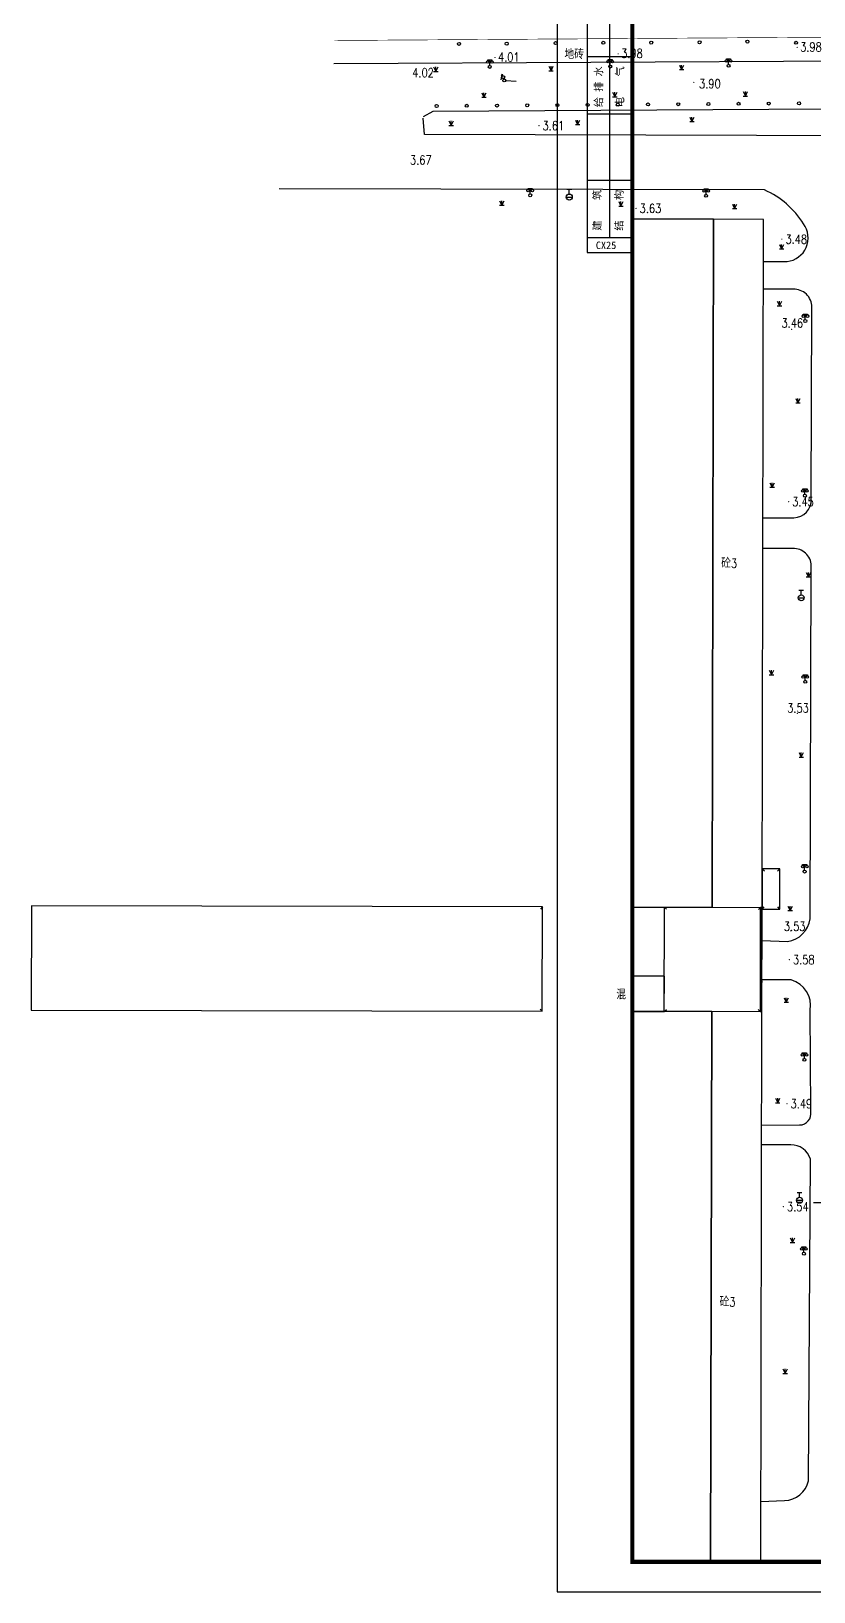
# Model space of a CAD drawing. Header units: millimetres. Extents: x 493081 to 494254, y 3431492 to 3432651.
# Drawn here: x 493080.6 to 493210.9, y 3431606.1 to 3431866 of the extents above; entities that cross this region are included whole.
import ezdxf
from ezdxf.enums import TextEntityAlignment as Align

# ---------------------------------------------------------------- set-up
doc = ezdxf.new("R2010")
doc.units = ezdxf.units.MM
doc.header["$LTSCALE"] = 300
for name, color, linetype in [('DIM_COOR', 3, 'Continuous'), ('WALL', 6, 'Continuous'), ('图框', 137, 'Continuous'), ('地形', 8, 'Continuous')]:
    doc.layers.add(name, color=color, linetype=linetype)
doc.styles.add('HZ', font='rs.shx', dxfattribs={"width": 0.8, "bigfont": 'hztxt.shx'})
doc.styles.add('iIcon2', font='')
doc.styles.get('iIcon2').set_extended_font_data('SimSun')

# ---------------------------------------------------------------- blocks, each defined once
blk = doc.blocks.new('GC200')
at = {"linetype": 'Continuous', "const_width": 0.2, "flags": 128}
blk.add_lwpolyline([(-0.1, 0, 1), (0.1, 0, 1)], format="xyb", close=True, dxfattribs=at)
blk = doc.blocks.new('gc232')
for p, q in [((0.5, 1), (0.5, -1)), ((0.5, -1), (0.19, -0.46)), ((0.5, -1), (0.81, -0.46))]:
    blk.add_line(p, q)
blk.add_circle((0, 0), 0.5)
blk = doc.blocks.new('gc013c')
at = {"linetype": 'Continuous'}
blk.add_line((0.5, 0), (4, 0), dxfattribs=at)
at = {"linetype": 'Continuous', "const_width": 0.15, "flags": 128}
blk.add_lwpolyline([(3.775, 0, 1), (3.925, 0, 1)], format="xyb", close=True, dxfattribs=at)
blk = doc.blocks.new('gc170')
at = {"linetype": 'Continuous'}
blk.add_circle((0, 0), 0.5, dxfattribs=at)
blk = doc.blocks.new('gc124')
for p, q in [((-0.75, 1.5), (0, 0)), ((-0.75, 0), (0.75, 0)), ((0, 0), (0, 1.5)), ((0, 0), (0.75, 1.5))]:
    blk.add_line(p, q)
blk = doc.blocks.new('gcx1')
blk.add_circle((0, 0), 0.5)
blk = doc.blocks.new('gc097')
for p, q in [((-0.7, 2), (-0.7, 2.3)), ((-0.7, 2.3), (0.7, 2.3)), ((0, 0.5), (0, 2.3)), ((0.7, 2.3), (0.7, 2))]:
    blk.add_line(p, q)
for centre, radius in [((-0.7, 1.6), 0.4), ((0, 0), 0.5), ((0.73, 1.6), 0.4)]:
    blk.add_circle(centre, radius)
blk = doc.blocks.new('gc133')
for p, q in [((-1, 0), (1, 0)), ((-0.8, 2.6), (0.8, 2.6)), ((0, 1), (0, 2.6))]:
    blk.add_line(p, q)
blk.add_circle((0, 0), 1)
blk = doc.blocks.new('*U3')
at = {"linetype": 'Continuous'}
for points in [[(0, 0), (0.5, 0.5), (-0.5, 0.5)], [(0, 0), (-0.5, 0.5), (-0.5, -0.5)], [(0, 0), (-0.5, -0.5), (0.5, -0.5)], [(0, 0), (0.5, -0.5), (0.5, 0.5)]]:
    blk.add_solid(points, dxfattribs=at)
blk = doc.blocks.new('gc002')
blk.add_lwpolyline([(-0.5, -0.5), (0.5, -0.5), (0.5, 0.5), (-0.5, 0.5), (-0.5, -0.5)])
at = {"linetype": 'Continuous'}
blk.add_blockref('*U3', (0, 0), dxfattribs=at)
blk = doc.blocks.new('sadf f')
at = {"layer": '图框'}
for p, q in [((651751, 398263), (651751, 384980)), ((651751, 390999), (653251, 390999)), ((651751, 389092), (653251, 389092)), ((651751, 386886), (653251, 386886)), ((651751, 384980), (653251, 384980)), ((651751, 384980), (651751, 384480)), ((651751, 384480), (653251, 384480))]:
    blk.add_line(p, q, dxfattribs=at)
blk.add_lwpolyline([(650751, 339863), (734851, 339863), (734851, 399263), (650751, 399263)], close=True, dxfattribs=at)
at = {"layer": '图框', "const_width": 140}
blk.add_lwpolyline([(653251, 398263), (733851, 398263), (733851, 340863), (653251, 340863)], close=True, dxfattribs=at)
at = {"layer": '图框'}
blk.add_lwpolyline([(652501, 384980), (652501, 397318)], dxfattribs=at)
at = {"layer": '图框', "style": 'iIcon2'}
for s, p in [('给 排 水', (652254, 389315)), ('电    气', (652961, 389315)), ('建    筑', (652202, 385202)), ('结    构', (652933, 385202))]:
    blk.add_text(s, height=250, rotation=90, dxfattribs=at).set_placement(p)
blk.add_text('CX25', height=250, dxfattribs=at).set_placement((652036, 384591))

msp = doc.modelspace()

# ---------------------------------------------------------------- linework, layer by layer
at = {"layer": 'DIM_COOR', "color": 3}
msp.add_line((493227.474, 3431670.918), (493210.864, 3431670.918), dxfattribs=at)
at = {"layer": '地形', "color": 8}
for p, q in [((493222.747, 3431861.074), (493130.98, 3431860.598, 4.16)), ((493202.307, 3431726.524), (493202.66, 3431726.17)), ((493205.23, 3431726.518), (493204.876, 3431726.165)), ((493165.734, 3431720.178), (493165.38, 3431719.825)), ((493186.043, 3431720.138), (493186.396, 3431719.783)), ((493202.044, 3431720.106), (493201.69, 3431719.753)), ((493202.294, 3431720.106), (493202.044, 3431720.106)), ((493202.294, 3431719.824), (493202.648, 3431720.177)), ((493205.23, 3431719.818), (493204.877, 3431720.172)), ((493165.7, 3431702.798), (493165.347, 3431703.152)), ((493186.008, 3431702.758), (493186.363, 3431703.11)), ((493202.01, 3431702.726), (493201.657, 3431703.08)), ((493202.26, 3431702.726), (493202.01, 3431702.726))]:
    msp.add_line(p, q, dxfattribs=at)
at = {"layer": '地形', "color": 8, "const_width": 0.1, "flags": 128}
msp.add_lwpolyline([(493216.299, 3431865.059), (493131.08, 3431864.49)], dxfattribs=at)
at = {"layer": '地形', "color": 8, "flags": 128}
for points in [[(493222.583, 3431794.963), (493222.035, 3431853.102), (493147.46, 3431852.638), (493145.84, 3431851.778)], [(493222.323, 3431822.571), (493219.6, 3431822.888), (493219.79, 3431848.588), (493146.11, 3431848.838), (493145.841, 3431851.528)], [(493180.683, 3431720.148), (493193.982, 3431720.122), (493194.208, 3431834.716), (493180.683, 3431834.743)], [(493202.01, 3431702.726), (493202.044, 3431720.106)], [(493202.26, 3431702.726), (493202.294, 3431720.106)], [(493180.683, 3431702.768), (493186.008, 3431702.758), (493186.02, 3431708.628), (493180.683, 3431708.628)], [(493193.712, 3431611.118), (493193.935, 3431702.743), (493180.683, 3431702.769)], [(493202.08, 3431611.118), (493202.26, 3431702.726), (493193.935, 3431702.743), (493193.712, 3431611.118)]]:
    msp.add_lwpolyline(points, dxfattribs=at)
for points in [[(493202.506, 3431827.685), (493206.47, 3431827.668, 0.5738777), (493209.17, 3431833.958, 0.1508863), (493202.7, 3431839.598), (493121.89, 3431839.757)], [(493202.422, 3431784.99), (493207.57, 3431784.998, 0.4068368), (493210.48, 3431788.068), (493210.56, 3431820.098, 0.4294748), (493207.47, 3431823.058), (493202.497, 3431823.068)], [(493202.284, 3431714.6), (493206.54, 3431714.398, 0.331919), (493210.26, 3431718.218), (493210.47, 3431776.748, 0.4161588), (493207.7, 3431779.868), (493202.412, 3431779.879)], [(493202.223, 3431683.855), (493208.52, 3431683.868, 0.4631862), (493210.4, 3431686.108), (493210.31, 3431702.988, 0.3804891), (493207.13, 3431708.018), (493202.271, 3431708.028)], [(493202.1, 3431621.162), (493206.04, 3431621.318, 0.3361502), (493210.03, 3431624.578), (493210.33, 3431678.148, 0.3454298), (493207.05, 3431680.558), (493202.217, 3431680.568)]]:
    msp.add_lwpolyline(points, format="xyb", dxfattribs=at)
for points in [[(493202.52, 3431834.698), (493194.208, 3431834.716), (493193.982, 3431720.122), (493202.294, 3431720.106)], [(493205.23, 3431719.818), (493205.23, 3431726.518), (493202.307, 3431726.524), (493202.294, 3431719.824)], [(493165.7, 3431702.798), (493165.734, 3431720.178), (493080.651, 3431720.345), (493080.617, 3431702.965)], [(493186.008, 3431702.758), (493186.043, 3431720.138), (493202.044, 3431720.106), (493202.01, 3431702.726)]]:
    msp.add_lwpolyline(points, close=True, dxfattribs=at)

# ---------------------------------------------------------------- block references
at = {"layer": 'WALL', "xscale": 0.004999999888241291, "yscale": 0.004999999888241291, "zscale": 0.005}
msp.add_blockref('sadf f', (489914.428, 3429906.803), dxfattribs=at)
at = {"layer": '地形', "color": 8}
for name, p, xscale, yscale, zscale, rotation in [('gcx1', (493151.833, 3431863.918), 0.499997371078561, 0.4999973708763719, 0.4999973712073998, 359.9993983532203), ('gcx1', (493159.764, 3431863.955), 0.4999974009391743, 0.4999974011443555, 0.4999974010320478, 359.999397446117), ('gcx1', (493167.911, 3431864.056), 0.4999974310908308, 0.4999974309466779, 0.4999974312172611, 359.9993964856531), ('gcx1', (493175.846, 3431864.106), 0.499997461126082, 0.4999974612146616, 0.4999974612131083, 359.9993954184668), ('gcx1', (493183.822, 3431864.13), 0.4999974916269996, 0.4999974914826453, 0.4999974917523001, 359.9993942979202), ('gcx1', (493191.879, 3431864.189), 0.4999975223025453, 0.4999975222162902, 0.4999975223777113, 359.9993931240127), ('gcx1', (493199.845, 3431864.3), 0.4999975521049762, 0.4999975520186126, 0.4999975522091306, 359.9993919501044), ('gcx1', (493207.949, 3431864.117), 0.4999975856909352, 0.4999975855462253, 0.4999975857735847, 359.9993904560342), ('GC200', (493157.823, 3431861.652, 4.011), 0.4999974153166086, 0.4999974151141942, 0.4999974154416698, 359.9993958986616), ('gc097', (493177.003, 3431860.154), 0.4999975050149639, 0.4999975049868226, 0.4999975051034813, 359.9993921101305), ('GC200', (493178.32, 3431862.276, 3.977), 0.4999974888330959, 0.4999974886886775, 0.4999974889598389, 359.9993936042222), ('gc097', (493196.701, 3431860.285), 0.4999975819075562, 0.499997581820935, 0.4999975820205448, 359.9993891753629), ('GC200', (493208.122, 3431863.341, 3.977), 0.4999975946549794, 0.4999975948594511, 0.4999975947403343, 359.9993897623507), ('gc097', (493156.953, 3431860.094), 0.4999974268418239, 0.4999974267557263, 0.4999974269547539, 359.999394831453), ('gc232', (493159.187, 3431858.373), 0.4999974593560156, 0.4999974593520164, 0.4999974594741943, 170.4284227808451), ('gc170', (493159.351, 3431857.839), 0.4999974593801033, 0.4999974593520164, 0.4999974594741944, 359.9993926970474), ('gc013c', (493159.351, 3431857.839), 0.4999974593836353, 0.4999974593520164, 0.4999974594741943, 356.2631786163801), ('GC200', (493190.914, 3431857.513, 3.904), 0.4999975880194849, 0.4999975878745317, 0.4999975881132286, 359.9993878413426), ('gc170', (493148.101, 3431853.581), 0.4999974545246741, 0.4999974546954036, 0.499997454639385, 0.4141071161630472), ('gc170', (493153.128, 3431853.618), 0.4999974745105655, 0.4999974747188389, 0.4999974746139955, 0.4141065126223979), ('gc170', (493158.155, 3431853.654), 0.4999974945512974, 0.4999974947422743, 0.4999974946604978, 0.4141058556738623), ('gc170', (493163.183, 3431853.691), 0.4999975146502356, 0.4999975147657096, 0.4999975147771412, 0.4141051986771712), ('gc170', (493168.21, 3431853.727), 0.4999975348622206, 0.499997534789145, 0.4999975349619456, 0.4141044882243948), ('gc170', (493173.238, 3431853.764), 0.4999975551324118, 0.4999975552782416, 0.4999975552126902, 0.4141037777234681), ('gc170', (493178.265, 3431853.8), 0.4999975754026032, 0.499997575301677, 0.4999975755269129, 0.4141030672225989), ('gc170', (493183.292, 3431853.836), 0.4999975957858412, 0.4999975957907736, 0.4999975959019008, 0.4141023032656563), ('gc170', (493188.32, 3431853.873), 0.4999976162239201, 0.4999976162798703, 0.499997616334689, 0.4141014859008546), ('gc170', (493193.347, 3431853.909), 0.4999976367202052, 0.4999976367689669, 0.4999976368220525, 0.4141006684879124), ('gc170', (493198.374, 3431853.946), 0.4999976572746965, 0.4999976572580636, 0.4999976573605078, 0.4140998510268298), ('gc170', (493203.402, 3431853.982), 0.4999976778258225, 0.4999976777471602, 0.4999976779463083, 0.4140989802061073), ('gc170', (493208.429, 3431854.019), 0.4999976984899954, 0.4999976987019181, 0.4999976985754458, 0.4140980559293374)]:
    msp.add_blockref(name, p, dxfattribs=dict(at, xscale=xscale, yscale=yscale, zscale=zscale, rotation=rotation))
at = {"layer": '地形', "color": 8, "xscale": 0.5, "yscale": 0.5}
for name, p in [('gc124', (493147.963, 3431859.33)), ('gc124', (493167.152, 3431859.456)), ('gc124', (493188.885, 3431859.646)), ('gc124', (493155.981, 3431855.042)), ('gc124', (493177.777, 3431855.106)), ('gc124', (493199.505, 3431855.234)), ('gc124', (493150.52, 3431850.359)), ('gc124', (493171.576, 3431850.48)), ('gc124', (493190.611, 3431850.978)), ('gc097', (493163.68, 3431838.708)), ('gc133', (493170.19, 3431838.418)), ('gc097', (493192.97, 3431838.628)), ('gc124', (493158.96, 3431837.058)), ('gc124', (493178.783, 3431836.916)), ('gc124', (493197.714, 3431836.49)), ('gc124', (493205.53, 3431829.769)), ('gc124', (493205.196, 3431820.314)), ('gc097', (493209.48, 3431817.778)), ('gc124', (493208.253, 3431804.129)), ('gc124', (493203.974, 3431790.08)), ('gc097', (493209.41, 3431788.678)), ('gc124', (493210.019, 3431775.157)), ('gc133', (493208.79, 3431771.668)), ('gc124', (493203.836, 3431758.855)), ('gc097', (493209.47, 3431757.678)), ('gc124', (493208.816, 3431745.127)), ('gc097', (493209.37, 3431726.078)), ('gc124', (493206.96, 3431719.572)), ('gc124', (493206.312, 3431704.308)), ('gc097', (493209.33, 3431694.728)), ('gc124', (493204.883, 3431687.563)), ('gc133', (493208.52, 3431671.328)), ('gc124', (493207.34, 3431664.293)), ('gc097', (493209.24, 3431662.428)), ('gc124', (493206.124, 3431642.501))]:
    msp.add_blockref(name, p, dxfattribs=at)
at = {"layer": '地形', "color": 8, "xscale": 0.5, "yscale": 0.5, "zscale": 0.5}
for p in [(493165.14, 3431850.298, 3.61), (493181.301, 3431836.522, 3.63), (493205.574, 3431831.389, 3.48), (493207.2, 3431816.388, 3.46), (493206.7, 3431787.668, 3.45), (493208.15, 3431752.418, 3.53), (493207.04, 3431716.188, 3.53), (493206.82, 3431711.398, 3.58), (493206.43, 3431687.398, 3.49), (493205.83, 3431670.268, 3.54)]:
    msp.add_blockref('GC200', p, dxfattribs=at)
at = {"layer": '地形', "color": 8, "xscale": 0.2500000000868621, "yscale": 0.25, "rotation": 89.88721317351589}
for p in [(493202.165, 3431717.726), (493202.155, 3431712.726), (493202.145, 3431707.726)]:
    msp.add_blockref('gc002', p, dxfattribs=at)

# ---------------------------------------------------------------- texts
at = {"layer": '地形', "color": 8, "style": 'HZ', "width": 0.8}
for s, p in [('3.98', (493208.617, 3431863.41)), ('4.01', (493158.318, 3431861.72)), ('3.98', (493178.815, 3431862.345)), ('4.02', (493144.04, 3431859.121)), ('3.90', (493191.793, 3431857.283)), ('3.61', (493165.74, 3431850.298)), ('3.67', (493143.67, 3431844.588)), ('3.63', (493181.901, 3431836.522)), ('3.48', (493206.174, 3431831.389)), ('3.46', (493205.52, 3431817.43)), ('3.45', (493207.3, 3431787.668)), ('3.53', (493206.467, 3431753.326)), ('3.53', (493205.91, 3431716.94)), ('3.58', (493207.42, 3431711.398)), ('3.49', (493207.03, 3431687.398)), ('3.54', (493206.43, 3431670.268))]:
    msp.add_text(s, height=1.5, dxfattribs=at).set_placement(p, align=Align.MIDDLE_LEFT)
for s, p in [('地砖', (493171.002, 3431862.329)), ('混', (493178.825, 3431705.7))]:
    msp.add_text(s, height=1.5, dxfattribs=at).set_placement(p, align=Align.MIDDLE)
for p in [(493198.126, 3431777.41), (493197.866, 3431654.379)]:
    msp.add_text('砼3', height=1.5, dxfattribs=at).set_placement(p, align=Align.MIDDLE_RIGHT)

doc.saveas('drawing.dxf')
